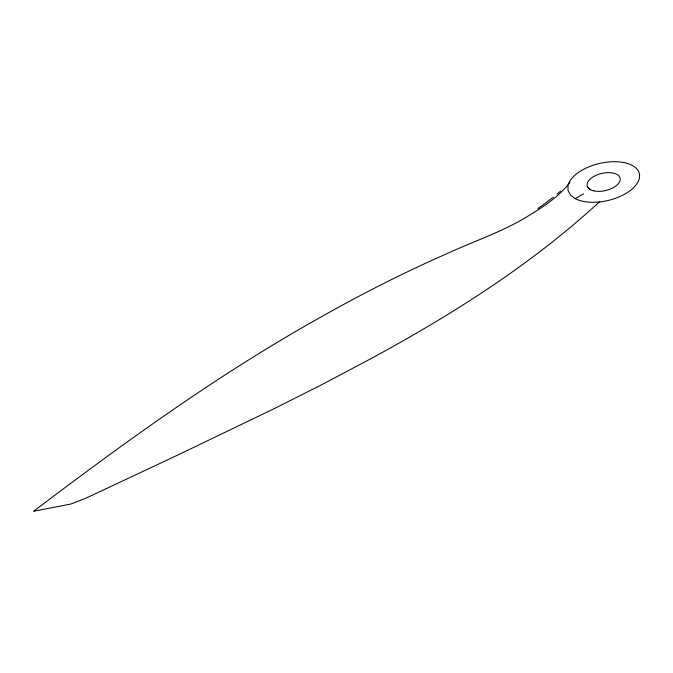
<?xml version="1.0" encoding="UTF-8"?>
<svg xmlns="http://www.w3.org/2000/svg" width="673" height="673" viewBox="0 0 673 673"><rect width="100%" height="100%" fill="white"/><g stroke="black" fill="none" stroke-linecap="round" stroke-linejoin="round"><path stroke-width="1.01" d="M569.863 182.459C557.454 198.67 538.93 209.614 521.491 219.995C498.718 232.833 473.952 241.414 450.212 252.182C404.843 272.06 360.585 294.446 317.547 318.943C217.69 374.954 124.791 442.228 33.65 511.236L70.833 504.043L85.698 498.289L177.823 455.041L275.055 408.233L321.484 384.838L370.73 358.768C452.079 314.695 531.039 264.75 599.357 201.95M557.042 194.127L560.601 191.082M553.383 197.189L537.946 208.613M575.171 198.585L583.659 193.832M587.327 186.648L590.574 189.836M575.373 198.737L570.595 195.195L568.062 190.753L567.962 185.723A36.662 18.987 -13.2 0 1 617.048 161.764A36.662 18.987 -13.2 0 1 632.418 188.751A36.662 18.987 -13.2 0 1 575.373 198.737M593.695 190.829A16.918 8.766 -13.2 0 0 620.127 180.28A16.918 8.766 -13.2 0 0 597.136 174.887A16.918 8.766 -13.2 0 0 593.695 190.829"/></g></svg>
